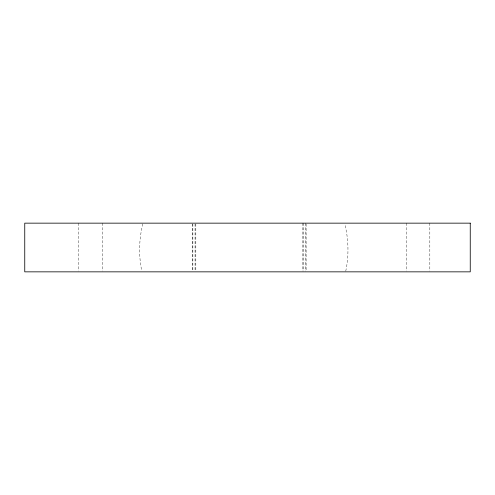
<?xml version="1.0" encoding="UTF-8"?>
<svg xmlns="http://www.w3.org/2000/svg" width="495" height="495" viewBox="0 0 495 495"><rect width="100%" height="100%" fill="white"/><g stroke="black" fill="none" stroke-linecap="round" stroke-linejoin="round"><path stroke-width="0.37" stroke-dasharray="2.48 1.86" d="M345.757 271.13C348.963 255.872 348.629 239.957 345.009 224.804M142.826 223.907C138.934 239.308 138.575 255.562 141.811 271.118M429.827 223.152L429.827 271.074M406.426 223.152L406.426 271.074M306.108 223.926L306.108 271.074M305.322 223.152L305.322 271.074M303.181 223.152L303.181 271.074M302.853 223.152L302.853 271.074M195.834 223.926L195.834 271.074M195.055 223.926L195.055 271.074M192.864 223.926L192.864 271.074M192.536 223.926L192.536 271.074M102.218 223.152L102.218 271.074M78.816 223.152L78.816 271.074"/><path stroke-width="0.74" d="M470.25 223.152L24.75 223.152L24.75 271.848L470.25 271.848L470.25 223.152"/></g></svg>
